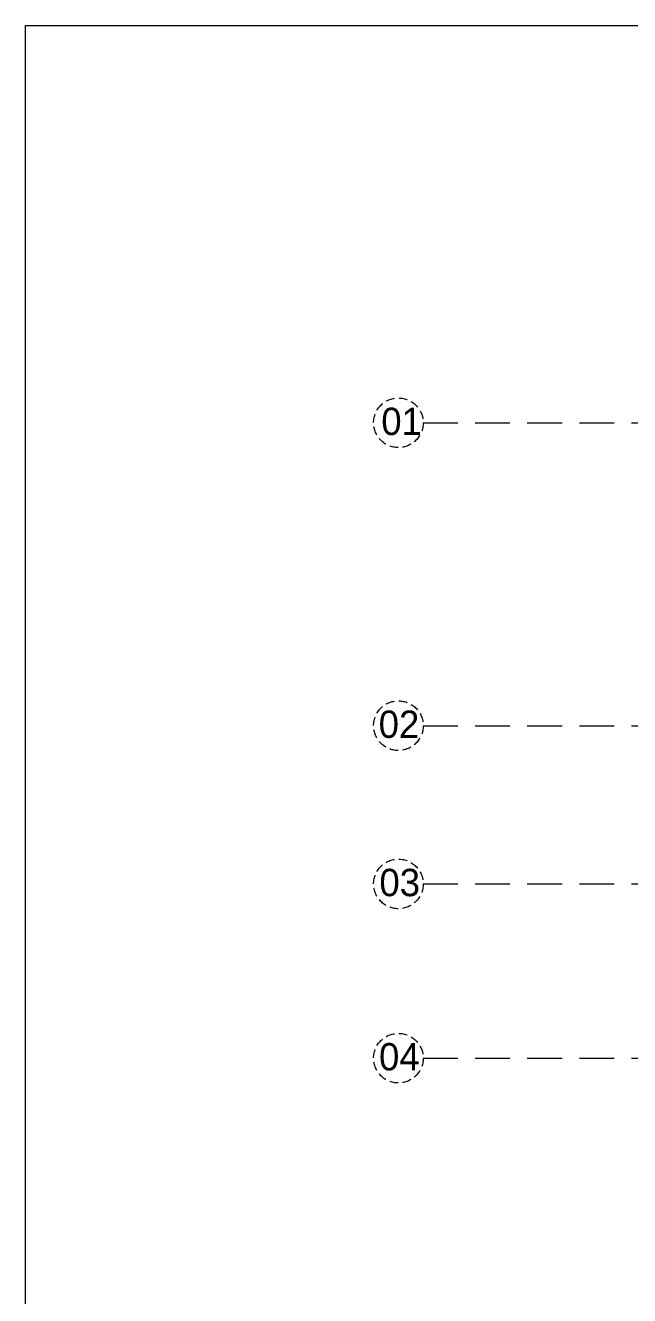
# Model space of a CAD drawing. Header units: inches. Extents: x 23587 to 409338, y -226199 to -75910.
# Drawn here: x 406278 to 406543, y -220290 to -219732 of the extents above; entities that cross this region are included whole.
import ezdxf

# ---------------------------------------------------------------- set-up
doc = ezdxf.new("R2010")
doc.units = ezdxf.units.IN
doc.header["$LTSCALE"] = 25.4
doc.header["$MEASUREMENT"] = 0
doc.linetypes.add('DASHED', pattern=[0.75, 0.5, -0.25])
doc.layers.add('Fresh air fan', color=250, linetype='Continuous', lineweight=0)
doc.styles.add('2', font='ARIALN.TTF')

# ---------------------------------------------------------------- blocks, each defined once
blk = doc.blocks.new('fdgsdfgsdf')
at = {"layer": 'Fresh air fan', "color": 253, "linetype": 'DASHED', "lineweight": 9, "ltscale": 1.2}
for p, q in [((18996.87, -15139.83), (19538.55, -15139.83)), ((18996.87, -15272.83), (19538.55, -15272.83)), ((18996.87, -15342.33), (19538.55, -15342.33)), ((18996.87, -15418.83), (19538.55, -15418.83))]:
    blk.add_line(p, q, dxfattribs=at)
at = {"layer": 'Fresh air fan', "color": 251, "linetype": 'DASHED', "lineweight": 9, "ltscale": 0.3, "true_color": 0x636466}
for centre in [(18985.97, -15139.83), (18985.97, -15272.83), (18985.97, -15342.33), (18985.97, -15418.83)]:
    blk.add_circle(centre, 10.89, dxfattribs=at)
at = {"layer": 'Fresh air fan', "color": 250, "lineweight": 13, "ltscale": 0.09, "char_height": 12, "attachment_point": 1, "style": '2'}
for s, insert in [('{\\fCentury Gothic|b0|i0|c0|p34;01}', (18978.46, -15133.2)), ('{\\fCentury Gothic|b0|i0|c0|p34;02}', (18977.3, -15266.2)), ('{\\fCentury Gothic|b0|i0|c0|p34;03}', (18977.63, -15335.7)), ('{\\fCentury Gothic|b0|i0|c0|p34;04}', (18977.46, -15412.2))]:
    blk.add_mtext_dynamic_manual_height_columns(s, width=13.1513, gutter_width=0.5, heights=[0], dxfattribs=dict(at, insert=insert))

msp = doc.modelspace()

# ---------------------------------------------------------------- linework, layer by layer
at = {"layer": 'Fresh air fan', "color": 250, "lineweight": 13, "ltscale": 0.09}
msp.add_lwpolyline([(406277.63, -219731.94), (407192.83, -219731.94), (407192.83, -221142.98), (406277.63, -221142.98)], close=True, dxfattribs=at)

# ---------------------------------------------------------------- block references
at = {"layer": 'Fresh air fan', "color": 253, "lineweight": 9}
msp.add_blockref('fdgsdfgsdf', (387455.48, -204766.61), dxfattribs=at)

doc.saveas('drawing.dxf')
